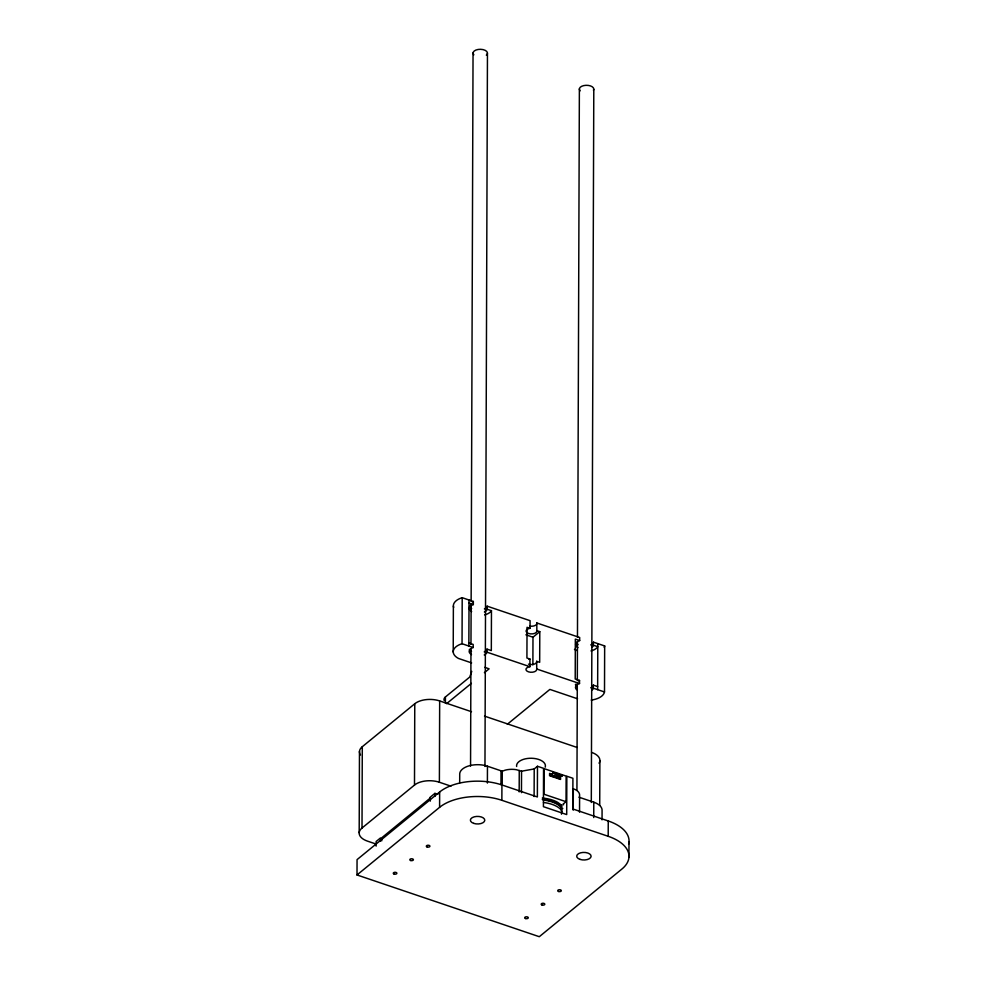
<?xml version="1.0" encoding="UTF-8"?>
<svg xmlns="http://www.w3.org/2000/svg" width="986" height="986" viewBox="0 0 986 986"><rect width="100%" height="100%" fill="white"/><g stroke="black" fill="none" stroke-linecap="round" stroke-linejoin="round"><path stroke-width="1.48" d="M608.251 820.968L608.202 836.301A45.085 23.689 0.2 0 1 621.883 869.06L539.293 936.7L357.006 874.964L357.055 859.632L439.645 791.992A45.085 23.689 0.2 0 1 501.923 784.955L537.37 796.959L537.469 766.27L543.545 768.328L543.422 806.684L566.703 814.572L566.839 776.216L572.915 778.274L572.804 808.964L608.251 820.968A45.085 23.689 0.2 0 1 628.649 844.102M359.187 832.702L359.471 751.381M376.171 844.078L367.482 841.132A18.031 9.478 0.2 0 1 362.01 828.03L362.293 746.722L414.773 703.745A18.031 9.478 0.2 0 1 439.67 700.935L471.505 711.707M376.122 846.111L376.134 841.514L380.51 837.927L380.497 840.996M381.742 840.861L381.755 837.792L430.34 797.994L430.327 801.063M362.01 828.03L414.49 785.066L414.773 703.745M430.044 800.41L430.056 797.341L434.925 793.36L437.833 794.359M434.912 796.429L434.925 793.36M450.959 786.162L439.386 782.243L439.67 700.935M357.006 874.964L439.596 807.324L439.645 791.992M445.401 703.104L445.413 696.966L469.706 677.074L471.776 671.367M453.215 652.042L453.375 606.02M459.686 782.896L459.722 773.69A18.031 9.478 0.2 0 1 487.454 766.208L502.268 771.225L505.214 770.152A14.494 7.617 0.2 0 1 516.257 769.684L521.532 771.2L534.215 768.944L537.469 766.27M471.628 662.912L458.515 658.463A17.847 9.379 0.2 0 1 462.04 643.722L462.2 597.689L473.342 601.485L473.329 604.554L472.232 604.96A9.022 4.733 0.2 0 0 471.653 611.64M468.868 642.983L473.194 644.45L473.181 647.519L468.855 646.052L469.028 600.018M470.556 766.085L470.963 649.022M470.975 644.4L471.123 604.344M471.135 601.263L473.046 52.899M484.964 766.467L487.454 53.281M484.237 654.938A9.022 4.733 0.2 0 0 486.751 652.88L486.998 649.121L491.324 650.587L491.459 610.691L487.146 609.237L487.146 606.168L530.074 620.675L530.037 628.341L528.977 628.55A5.411 2.847 0.2 0 0 528.545 633.468A5.411 2.847 0.2 0 0 536.865 631.225L536.791 622.955L579.669 637.498L579.669 640.567L578.572 640.962A9.022 4.733 0.2 0 0 577.993 647.654M487.392 783.081L487.454 766.208M500.974 784.61L501.024 770.805M608.202 836.301L501.862 800.299L501.923 784.955M502.219 785.029L502.268 771.225M519.178 791.906L519.252 770.423M521.458 792.67L521.532 771.2M536.766 630.621L539.786 631.644L539.675 662.333L536.667 661.31L536.729 669.568A5.411 2.847 0.2 0 1 528.41 671.823A5.411 2.847 0.2 0 1 528.841 666.906L529.913 666.696L529.938 659.03L526.918 658.007L527.029 627.318L530.037 628.341M532.884 664.835L532.982 637.215L539.786 631.644M534.116 796.565L534.215 768.944M560.578 777.104L560.566 779.445L549.572 775.723L549.584 773.381L552.333 774.318M561.527 814.214L561.564 805.02M566.038 801.704L566.124 776.093L544.05 768.624L543.964 794.223L566.038 801.704L562.969 804.206A27.719 14.568 0.2 0 1 563.585 804.798M573.236 810.209L573.31 788.738L575.824 789.848A14.494 7.617 0.2 0 1 579.595 795.345L579.534 812.217M576.933 789.774L577.303 683.483M577.315 680.402L577.451 641.898M577.463 637.276L579.374 88.9M576.588 689.695A9.022 4.733 0.2 0 1 578.252 684.001L579.509 683.52L579.521 680.451L575.208 678.997L575.343 639.101L579.669 640.567M591.304 802.481L593.794 89.282M592.204 689.917A9.022 4.733 0.2 0 0 593.153 688.783L593.338 685.134L597.652 686.589M592.241 647.05A9.022 4.733 0.2 0 0 593.239 645.929L593.486 642.169L604.664 645.941L604.504 691.962A17.847 9.379 0.2 0 1 591.206 700.097M593.732 817.554L593.782 802.21L578.967 797.193M604.504 691.962L597.639 689.658L597.799 643.636M599.722 805.303L599.882 760.81M602.052 819.859L602.076 810.652A18.031 9.478 0.2 0 0 593.782 802.21M628.945 857.389L628.994 842.044M554.144 775.846L553.146 776.734L551.704 774.429L550.287 774.54L551.211 776.081L552.308 774.984M593.338 685.134L593.165 685.714A9.022 4.733 0.2 0 1 590.75 687.809M487.146 606.168L486.911 606.858A9.022 4.733 0.2 0 1 484.397 608.917M487.146 609.237L486.911 609.927A9.022 4.733 0.2 0 1 484.397 611.986M486.998 649.121L486.764 649.811A9.022 4.733 0.2 0 1 484.249 651.869M593.486 642.169L593.252 642.86A9.022 4.733 0.2 0 1 590.737 644.93M558.101 776.943L557.004 778.04L556.005 776.475L555.759 777.338L554.588 777.091L553.984 775.551M446.572 703.671L471.394 683.347M484.385 672.698L489.118 668.828L484.742 667.349M507.334 724.254L549.88 689.411L577.574 698.791M554.107 776.081L556.572 774.059M556.856 776.068L558.507 774.713M557.965 777.387L560.43 775.366M562.796 808.409L562.131 808.964L560.775 806.992A25.192 13.237 0.2 0 0 543.483 800.077M578.264 680.932L579.521 680.451M472.245 601.891L473.342 601.485M473.181 647.519L472.084 647.913A9.022 4.733 0.2 0 0 471.505 654.605M528.866 659.227L529.938 659.03M469.016 603.087L473.329 604.554M593.473 645.238L597.799 646.705A13.792 7.247 0.2 0 1 590.996 650.933M525.895 634.811L532.982 637.215M536.63 668.976L579.509 683.52M486.985 652.19L529.913 666.696M593.325 688.203L597.639 689.658M484.52 716.119L577.118 747.474M462.04 643.722L468.855 646.052M561.761 805.402L557.829 802.431A26.339 13.841 0.2 0 0 542.312 798.044M561.749 806.893L557.817 803.91A26.339 13.841 0.2 0 0 542.312 799.523M557.484 776.389C557.41 777.769 560.048 780.062 559.765 777.51M562.119 811.379L560.763 809.407A25.192 13.237 0.2 0 0 543.471 802.493M536.791 622.955L536.889 623.546A5.411 2.847 0.2 0 1 529.852 626.11M536.667 661.31L536.766 661.902A5.411 2.847 0.2 0 1 528.447 664.145M453.659 607.438A17.847 9.379 0.2 0 1 462.2 597.689M604.664 645.941A17.847 9.379 0.2 0 1 604.196 647.346M444.205 700.541A9.022 4.733 0.2 0 1 445.413 696.966M471.665 608.584A9.022 4.733 0.2 0 1 469.521 606.39M577.993 644.585A9.022 4.733 0.2 0 1 575.849 642.404M577.217 650.563A13.792 7.247 0.2 0 1 574.456 649.343M491.459 610.691A13.792 7.247 0.2 0 1 484.656 614.919M471.518 651.536A9.022 4.733 0.2 0 1 469.373 649.355M576.6 686.626A9.022 4.733 0.2 0 1 575.491 684.247M414.49 785.066A18.031 9.478 0.2 0 1 439.386 782.243M591.575 752.38A18.031 9.478 0.2 0 1 599.057 763.238M360.531 755.042A18.031 9.478 0.2 0 1 362.293 746.722M516.627 766.467A14.42 7.58 0.2 0 1 531.602 758.259A14.42 7.58 0.2 0 1 545.209 767.17M439.596 807.324A45.085 23.689 0.2 0 1 501.862 800.299M473.847 54.809A7.21 3.796 0.2 0 1 480.576 49.3A7.21 3.796 0.2 0 1 486.332 55.142M580.175 90.823A7.21 3.796 0.2 0 1 585.967 85.314A7.21 3.796 0.2 0 1 593.461 90.256M552.752 772.519C553.59 776.019 556.474 770.349 557.287 775.242C559.592 772.42 560.159 776.857 562.328 776.265C561.49 772.765 558.606 778.435 557.793 773.529C555.488 776.364 554.933 771.927 552.752 772.519M525.513 918.533A1.799 0.949 0.2 0 0 528.286 917.781A1.799 0.949 0.2 0 0 525.649 916.894A1.799 0.949 0.2 0 0 525.513 918.533M542.029 905A1.799 0.949 0.2 0 0 544.802 904.261A1.799 0.949 0.2 0 0 542.164 903.361A1.799 0.949 0.2 0 0 542.029 905M558.544 891.48A1.799 0.949 0.2 0 0 561.317 890.728A1.799 0.949 0.2 0 0 558.68 889.84A1.799 0.949 0.2 0 0 558.544 891.48M427.148 846.986A1.799 0.949 0.2 0 0 429.921 846.235A1.799 0.949 0.2 0 0 427.283 845.347A1.799 0.949 0.2 0 0 427.148 846.986M410.632 860.507A1.799 0.949 0.2 0 0 413.405 859.755A1.799 0.949 0.2 0 0 410.768 858.868A1.799 0.949 0.2 0 0 410.632 860.507M394.104 874.04A1.799 0.949 0.2 0 0 396.877 873.288A1.799 0.949 0.2 0 0 394.252 872.4A1.799 0.949 0.2 0 0 394.104 874.04M473.687 823.372A7.21 3.796 0.2 0 0 484.779 820.377A7.21 3.796 0.2 0 0 474.254 816.815A7.21 3.796 0.2 0 0 473.687 823.372M580.014 859.385A7.21 3.796 0.2 0 0 591.107 856.39A7.21 3.796 0.2 0 0 580.594 852.828A7.21 3.796 0.2 0 0 580.014 859.385"/></g></svg>
